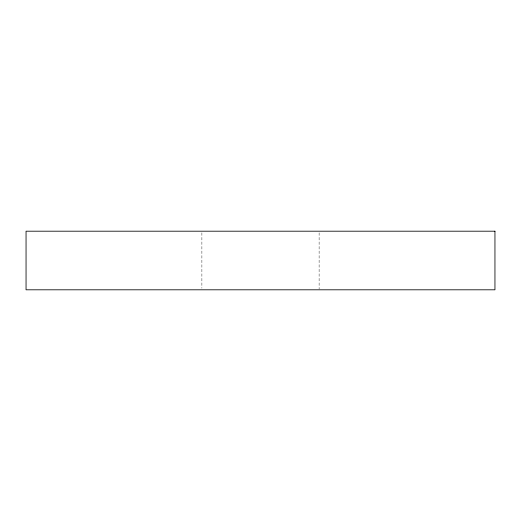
<?xml version="1.0" encoding="UTF-8"?>
<svg xmlns="http://www.w3.org/2000/svg" width="521" height="521" viewBox="0 0 521 521"><rect width="100%" height="100%" fill="white"/><g stroke="black" fill="none" stroke-linecap="round" stroke-linejoin="round"><path stroke-width="0.39" stroke-dasharray="2.6 1.95" d="M319.113 232.822L319.113 288.992M201.887 232.822L201.887 288.178"/><path stroke-width="0.78" d="M494.95 231.194L26.05 231.194L26.05 289.806L494.95 289.806L494.95 231.194"/></g></svg>
